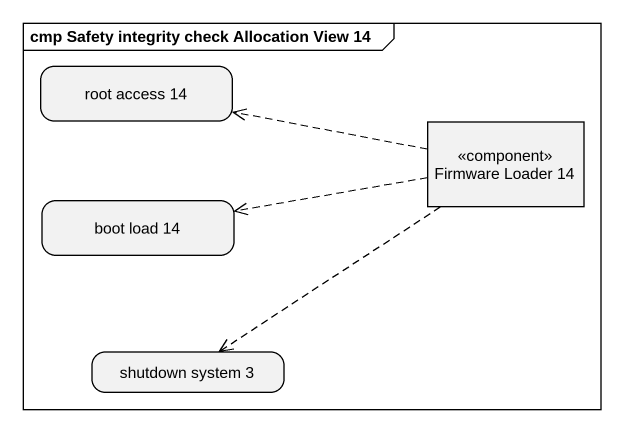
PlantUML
@startuml
mainframe cmp Safety integrity check Allocation View 14
hide empty description
state "root access 14" as root_access_14
state "Firmware Loader 14" as Firmware_Loader_14 <<component>>
state "boot load 14" as boot_load_14
state "shutdown system 3" as shutdown_system_3
Firmware_Loader_14 -left[dashed]-> root_access_14
Firmware_Loader_14 -left[dashed]-> boot_load_14
Firmware_Loader_14 -[dashed]-> shutdown_system_3
@enduml
